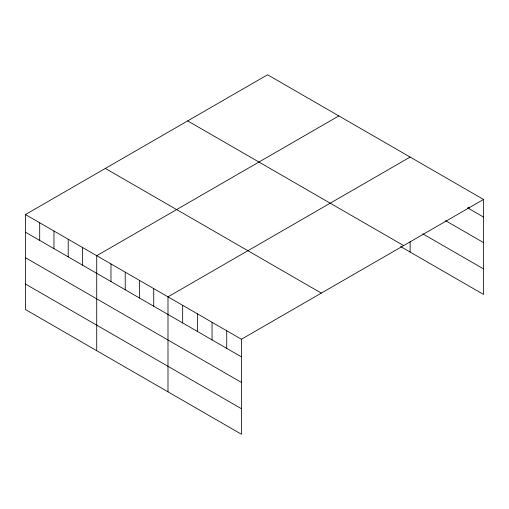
<?xml version="1.0" encoding="UTF-8"?>
<svg xmlns="http://www.w3.org/2000/svg" width="509" height="509" viewBox="0 0 509 509"><rect width="100%" height="100%" fill="white"/><g stroke="black" fill="none" stroke-linecap="round" stroke-linejoin="round"><path stroke-width="0.76" d="M25.45 214.556L241.419 339.249L241.419 434.234L25.45 309.542L25.45 214.556L267.581 74.766L483.55 199.458L483.55 294.444L400.615 246.56M338.848 115.912L96.723 255.709L96.723 350.688M410.12 157.065L167.989 296.855L167.989 391.841M241.419 339.249L483.55 199.458M467.529 207.825L483.55 217.076M445.502 220.639L483.55 242.608M422.801 233.841L483.55 268.911M187.675 120.9L403.65 245.586M105.35 168.428L321.325 293.114M25.45 232.18L241.419 356.866M25.45 257.707L241.419 382.399M25.45 284.016L241.419 408.702M468.865 207.068L468.865 208.595M410.12 241.533L410.12 252.044M226.734 330.767L226.734 348.391M212.049 322.292L212.049 339.91M197.365 313.811L197.365 331.435M182.674 305.33L182.674 322.954M153.737 288.622L153.737 306.246M139.485 280.395L139.485 298.013M125.227 272.169L125.227 289.786M110.975 263.936L110.975 281.56M82.464 247.476L82.464 265.1M68.212 239.249L68.212 256.867M53.96 231.016L53.96 248.64M39.702 222.789L39.702 240.407"/></g></svg>
